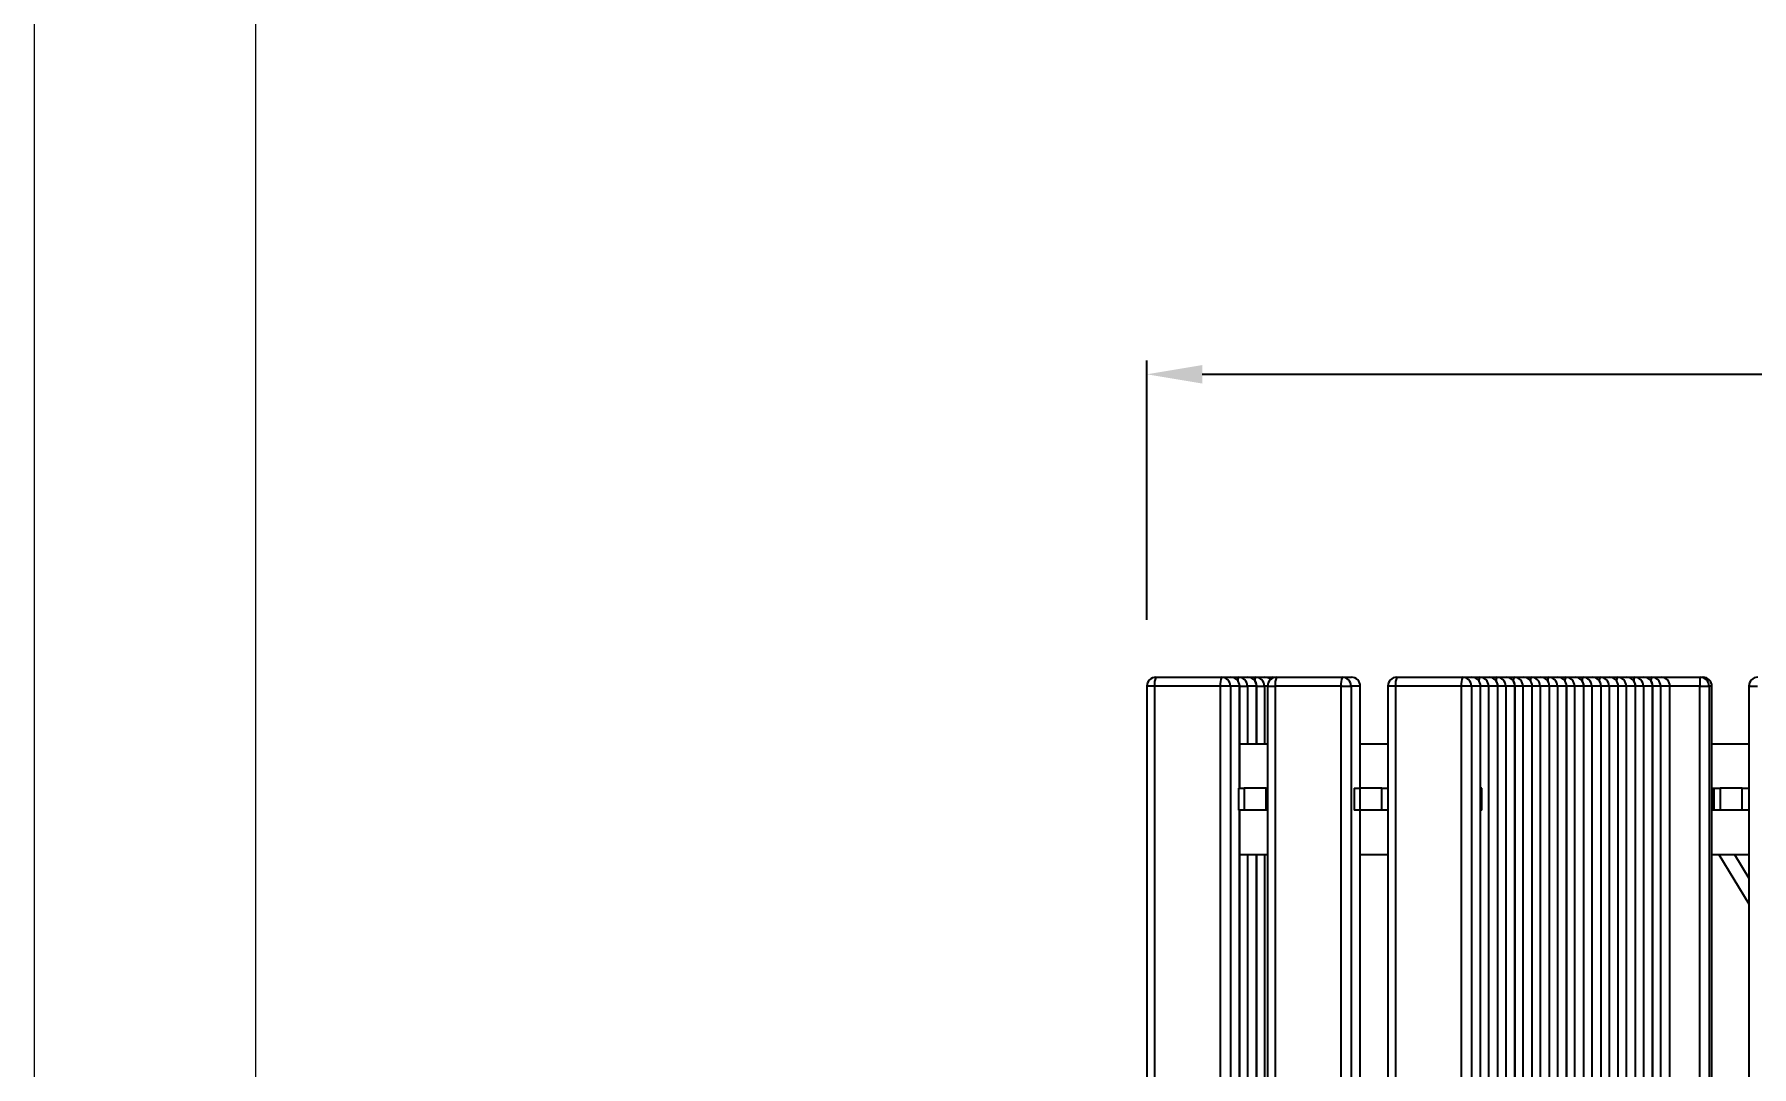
# Model space of a CAD drawing. Header units: millimetres. Extents: x 1508 to 7448, y -3239 to 961.
# Drawn here: x 1508 to 2283, y -1057 to -591 of the extents above; entities that cross this region are included whole.
import ezdxf

# ---------------------------------------------------------------- set-up
doc = ezdxf.new("R2010")
doc.units = ezdxf.units.MM
doc.header["$PDSIZE"] = -1
doc.layers.add('tabelka', color=155, linetype='Continuous')
doc.dimstyles.new('1-1', dxfattribs={"dimtxt": 30, "dimasz": 25, "dimexe": 6.25, "dimexo": 30, "dimgap": 20.625, "dimtad": 1, "dimdec": 1, "dimtxsty": 'Standard', "dimcen": 0, "dimclrd": 2, "dimclre": 2, "dimclrt": 2, "dimadec": 0, "dimazin": 0, "dimtfac": 1, "dimtdec": 1, "dimtmove": 0, "dimatfit": 3, "dimfxl": 0, "dimarcsym": 0})

# ---------------------------------------------------------------- blocks, each defined once
blk = doc.blocks.new('rzut')
for p, q in [((-938.46, 2025.91), (-908.75, 2025.91)), ((-908.75, 2025.91), (-904.59, 2025.91)), ((-904.59, 2025.91), (-901.05, 2025.91)), ((-901.05, 2025.91), (-896.89, 2025.91)), ((-896.89, 2025.91), (-893.35, 2025.91)), ((-893.35, 2025.91), (-889.19, 2025.91)), ((-889.19, 2025.91), (-885.72, 2025.91)), ((-885.72, 2025.91), (-883.99, 2025.91)), ((-883.99, 2025.91), (-854.28, 2025.91)), ((-854.28, 2025.91), (-850.12, 2025.91)), ((-829.66, 2025.91), (-799.95, 2025.91)), ((-799.95, 2025.91), (-795.79, 2025.91)), ((-795.79, 2025.91), (-792.19, 2025.91)), ((-792.19, 2025.91), (-788.02, 2025.91)), ((-788.02, 2025.91), (-784.42, 2025.91)), ((-784.42, 2025.91), (-780.25, 2025.91)), ((-780.25, 2025.91), (-776.65, 2025.91)), ((-776.65, 2025.91), (-772.48, 2025.91)), ((-772.48, 2025.91), (-768.88, 2025.91)), ((-768.88, 2025.91), (-764.72, 2025.91)), ((-764.72, 2025.91), (-761.11, 2025.91)), ((-761.11, 2025.91), (-756.95, 2025.91)), ((-756.95, 2025.91), (-753.34, 2025.91)), ((-753.34, 2025.91), (-749.18, 2025.91)), ((-749.18, 2025.91), (-745.57, 2025.91)), ((-745.57, 2025.91), (-741.41, 2025.91)), ((-741.41, 2025.91), (-737.8, 2025.91)), ((-737.8, 2025.91), (-733.64, 2025.91)), ((-733.64, 2025.91), (-730.03, 2025.91)), ((-730.03, 2025.91), (-725.87, 2025.91)), ((-725.87, 2025.91), (-722.26, 2025.91)), ((-722.26, 2025.91), (-718.1, 2025.91)), ((-718.1, 2025.91), (-714.49, 2025.91)), ((-714.49, 2025.91), (-710.33, 2025.91)), ((-710.33, 2025.91), (-692.67, 2025.91)), ((-692.67, 2025.91), (-691.4, 2025.91)), ((-942.46, 2021.91), (-942.46, 1429.91)), ((-939.02, 2021.91), (-942.46, 2021.91)), ((-909.31, 2021.91), (-939.02, 2021.91)), ((-939.02, 2021.91), (-939.02, 1429.91)), ((-909.31, 1429.91), (-909.31, 2021.91)), ((-904.79, 2021.91), (-909.31, 2021.91)), ((-904.79, 2021.91), (-904.79, 1429.91)), ((-900.63, 2021.91), (-904.79, 2021.91)), ((-900.63, 1975.91), (-900.63, 2021.91)), ((-900.59, 2021.91), (-900.63, 2021.91)), ((-900.59, 1975.91), (-900.59, 2021.91)), ((-900.59, 2021.91), (-897.09, 2021.91)), ((-892.93, 2021.91), (-897.09, 2021.91)), ((-897.09, 2021.91), (-897.09, 1995.91)), ((-892.93, 1995.91), (-892.93, 2021.91)), ((-892.93, 2021.91), (-892.89, 2021.91)), ((-892.89, 1995.91), (-892.89, 2021.91)), ((-892.89, 2021.91), (-889.39, 2021.91)), ((-889.39, 2021.91), (-889.39, 1995.91)), ((-887.99, 2021.91), (-889.39, 2021.91)), ((-887.99, 2021.91), (-887.99, 1429.91)), ((-887.99, 2021.91), (-884.55, 2021.91)), ((-854.84, 2021.91), (-884.55, 2021.91)), ((-884.55, 2021.91), (-884.55, 1429.91)), ((-854.84, 1429.91), (-854.84, 2021.91)), ((-854.84, 2021.91), (-850.32, 2021.91)), ((-850.32, 2021.91), (-850.32, 1429.91)), ((-846.16, 2021.91), (-850.32, 2021.91)), ((-846.16, 1975.91), (-846.16, 2021.91)), ((-846.16, 2021.91), (-846.12, 2021.91)), ((-846.12, 1975.91), (-846.12, 2021.91)), ((-833.66, 2021.91), (-833.66, 1429.91)), ((-830.22, 2021.91), (-833.66, 2021.91)), ((-800.51, 2021.91), (-830.22, 2021.91)), ((-830.22, 2021.91), (-830.22, 1429.91)), ((-800.51, 1429.91), (-800.51, 2021.91)), ((-795.99, 2021.91), (-800.51, 2021.91)), ((-795.99, 2021.91), (-795.99, 1429.91)), ((-791.83, 2021.91), (-795.99, 2021.91)), ((-791.83, 1429.91), (-791.83, 2021.91)), ((-791.79, 2021.91), (-791.83, 2021.91)), ((-791.79, 1429.91), (-791.79, 2021.91)), ((-788.22, 2021.91), (-791.79, 2021.91)), ((-788.22, 2021.91), (-788.22, 1429.91)), ((-784.06, 2021.91), (-788.22, 2021.91)), ((-784.06, 1429.91), (-784.06, 2021.91)), ((-784.02, 2021.91), (-784.06, 2021.91)), ((-784.02, 1429.91), (-784.02, 2021.91)), ((-780.45, 2021.91), (-784.02, 2021.91)), ((-780.45, 2021.91), (-780.45, 1429.91)), ((-776.29, 2021.91), (-780.45, 2021.91)), ((-776.29, 1429.91), (-776.29, 2021.91)), ((-776.25, 2021.91), (-776.29, 2021.91)), ((-776.25, 1429.91), (-776.25, 2021.91)), ((-772.69, 2021.91), (-776.25, 2021.91)), ((-772.69, 2021.91), (-772.69, 1429.91)), ((-768.52, 2021.91), (-772.69, 2021.91)), ((-768.52, 1429.91), (-768.52, 2021.91)), ((-768.48, 2021.91), (-768.52, 2021.91)), ((-768.48, 1429.91), (-768.48, 2021.91)), ((-764.92, 2021.91), (-768.48, 2021.91)), ((-764.92, 2021.91), (-764.92, 1429.91)), ((-760.75, 2021.91), (-764.92, 2021.91)), ((-760.75, 1429.91), (-760.75, 2021.91)), ((-760.72, 2021.91), (-760.75, 2021.91)), ((-760.72, 1429.91), (-760.72, 2021.91)), ((-757.15, 2021.91), (-760.72, 2021.91)), ((-757.15, 2021.91), (-757.15, 1429.91)), ((-752.99, 2021.91), (-757.15, 2021.91)), ((-752.99, 1429.91), (-752.99, 2021.91)), ((-752.95, 2021.91), (-752.99, 2021.91)), ((-752.95, 1429.91), (-752.95, 2021.91)), ((-749.38, 2021.91), (-752.95, 2021.91)), ((-749.38, 2021.91), (-749.38, 1429.91)), ((-745.22, 2021.91), (-749.38, 2021.91)), ((-745.22, 1429.91), (-745.22, 2021.91)), ((-745.18, 2021.91), (-745.22, 2021.91)), ((-745.18, 1429.91), (-745.18, 2021.91)), ((-741.61, 2021.91), (-745.18, 2021.91)), ((-741.61, 2021.91), (-741.61, 1429.91)), ((-737.45, 2021.91), (-741.61, 2021.91)), ((-737.45, 1429.91), (-737.45, 2021.91)), ((-737.41, 2021.91), (-737.45, 2021.91)), ((-737.41, 1429.91), (-737.41, 2021.91)), ((-733.84, 2021.91), (-737.41, 2021.91)), ((-733.84, 2021.91), (-733.84, 1429.91)), ((-729.68, 2021.91), (-733.84, 2021.91)), ((-729.68, 1429.91), (-729.68, 2021.91)), ((-729.64, 2021.91), (-729.68, 2021.91)), ((-729.64, 1429.91), (-729.64, 2021.91)), ((-726.07, 2021.91), (-729.64, 2021.91)), ((-726.07, 2021.91), (-726.07, 1429.91)), ((-721.91, 2021.91), (-726.07, 2021.91)), ((-721.91, 1429.91), (-721.91, 2021.91)), ((-721.87, 2021.91), (-721.91, 2021.91)), ((-721.87, 1429.91), (-721.87, 2021.91)), ((-718.3, 2021.91), (-721.87, 2021.91)), ((-718.3, 2021.91), (-718.3, 1429.91)), ((-714.14, 2021.91), (-718.3, 2021.91)), ((-714.14, 1429.91), (-714.14, 2021.91)), ((-714.1, 2021.91), (-714.14, 2021.91)), ((-714.1, 1429.91), (-714.1, 2021.91)), ((-710.53, 2021.91), (-714.1, 2021.91)), ((-710.53, 2021.91), (-710.53, 1429.91)), ((-706.37, 2021.91), (-710.53, 2021.91)), ((-706.37, 1429.91), (-706.37, 2021.91)), ((-706.33, 2021.91), (-706.37, 2021.91)), ((-706.33, 1429.91), (-706.33, 2021.91)), ((-692.84, 2021.91), (-706.33, 2021.91)), ((-692.84, 1429.91), (-692.84, 2021.91)), ((-692.84, 2021.91), (-688.67, 2021.91)), ((-688.67, 2021.91), (-688.67, 1429.91)), ((-687.41, 2021.91), (-688.67, 2021.91)), ((-687.41, 1429.91), (-687.41, 2021.91)), ((-687.41, 2021.91), (-687.4, 2021.91)), ((-687.4, 1429.91), (-687.4, 2021.91)), ((-670.69, 2021.91), (-670.69, 1429.91)), ((-670.69, 2021.91), (-666.86, 2021.91)), ((-900.59, 1995.91), (-887.99, 1995.91)), ((-846.12, 1995.91), (-833.66, 1995.91)), ((-687.4, 1995.91), (-670.69, 1995.91)), ((-901.07, 1975.91), (-901.07, 1965.91)), ((-901.07, 1975.91), (-898.49, 1975.91)), ((-898.49, 1975.91), (-898.49, 1965.91)), ((-888.59, 1975.91), (-898.49, 1975.91)), ((-888.59, 1965.91), (-888.59, 1975.91)), ((-888.59, 1975.91), (-887.99, 1975.91)), ((-848.94, 1975.91), (-848.94, 1965.91)), ((-848.94, 1975.91), (-846.36, 1975.91)), ((-846.36, 1975.91), (-846.36, 1965.91)), ((-836.46, 1975.91), (-846.36, 1975.91)), ((-836.46, 1965.91), (-836.46, 1975.91)), ((-836.46, 1975.91), (-833.66, 1975.91)), ((-791.31, 1975.91), (-791.79, 1975.91)), ((-791.31, 1965.91), (-791.31, 1975.91)), ((-791.31, 1975.91), (-791.29, 1975.91)), ((-791.29, 1965.91), (-791.29, 1975.91)), ((-687.24, 1975.91), (-687.4, 1975.91)), ((-687.24, 1965.91), (-687.24, 1975.91)), ((-687.24, 1975.91), (-686.53, 1975.91)), ((-686.53, 1975.91), (-686.53, 1965.91)), ((-686.53, 1975.91), (-683.65, 1975.91)), ((-683.65, 1975.91), (-683.65, 1965.91)), ((-673.66, 1975.91), (-683.65, 1975.91)), ((-673.66, 1965.91), (-673.66, 1975.91)), ((-673.66, 1975.91), (-670.69, 1975.91)), ((-898.49, 1965.91), (-901.07, 1965.91)), ((-900.63, 1485.91), (-900.63, 1965.91)), ((-900.59, 1485.91), (-900.59, 1965.91)), ((-888.59, 1965.91), (-898.49, 1965.91)), ((-887.99, 1965.91), (-888.59, 1965.91)), ((-846.36, 1965.91), (-848.94, 1965.91)), ((-836.46, 1965.91), (-846.36, 1965.91)), ((-846.16, 1485.91), (-846.16, 1965.91)), ((-846.12, 1485.91), (-846.12, 1965.91)), ((-833.66, 1965.91), (-836.46, 1965.91)), ((-791.31, 1965.91), (-791.79, 1965.91)), ((-791.29, 1965.91), (-791.31, 1965.91)), ((-687.24, 1965.91), (-687.4, 1965.91)), ((-686.53, 1965.91), (-687.24, 1965.91)), ((-683.65, 1965.91), (-686.53, 1965.91)), ((-673.66, 1965.91), (-683.65, 1965.91)), ((-670.69, 1965.91), (-673.66, 1965.91)), ((-900.59, 1945.91), (-887.99, 1945.91)), ((-897.09, 1945.91), (-897.09, 1505.91)), ((-892.93, 1505.91), (-892.93, 1945.91)), ((-892.89, 1505.91), (-892.89, 1945.91)), ((-889.39, 1945.91), (-889.39, 1505.91)), ((-846.12, 1945.91), (-833.66, 1945.91)), ((-687.4, 1945.91), (-670.69, 1945.91)), ((-684.25, 1945.91), (-670.69, 1923.55)), ((-677.24, 1945.91), (-670.69, 1935.12))]:
    blk.add_line(p, q)
at = {"flags": 128}
blk.add_lwpolyline([(-884.86, 2025.82), (-884.95, 2025.83), (-885.72, 2025.91)], dxfattribs=at)
for centre, radius, start, end in [((-938.46, 2021.91), 4, 90, 180), ((-931.39, 2022.89), 7.69, 156.87284, 187.33011), ((-901.68, 2022.89), 7.69, 156.87284, 187.33011), ((-908.77, 2021.93), 3.98, 359.72297, 89.72026), ((-904.59, 2021.91), 4, 0, 90), ((-904.61, 2021.93), 3.98, 359.72297, 89.72026), ((-899.22, 2024.58), 2.27, 143.88367, 183.6516), ((-901.07, 2021.93), 3.98, 359.72297, 89.72026), ((-896.89, 2021.91), 4, 0, 90), ((-896.91, 2021.93), 3.98, 359.72297, 89.72026), ((-891.52, 2024.58), 2.27, 143.88367, 183.6516), ((-893.37, 2021.93), 3.98, 359.72297, 89.72026), ((-889.19, 2021.91), 4, 49.49075, 90), ((-889.19, 2021.97), 3.94, 48.92983, 89.95789), ((-883.99, 2021.91), 4, 90, 180), ((-885.28, 2025.34), 0.724, 127.9062, 177.52352), ((-876.92, 2022.89), 7.69, 156.87284, 187.33011), ((-847.21, 2022.89), 7.69, 156.87284, 187.33011), ((-854.3, 2021.93), 3.98, 359.72297, 89.72026), ((-850.12, 2021.91), 4, 0, 90), ((-850.14, 2021.93), 3.98, 359.72297, 89.72026), ((-829.66, 2021.91), 4, 90, 180), ((-822.59, 2022.89), 7.69, 156.87284, 187.33011), ((-792.89, 2022.89), 7.69, 156.87284, 187.33011), ((-799.97, 2021.93), 3.98, 359.72297, 89.72026), ((-795.79, 2021.91), 4, 0, 90), ((-795.81, 2021.93), 3.98, 359.72297, 89.72026), ((-789.95, 2024.44), 2.68, 146.63781, 181.84754), ((-792.2, 2021.93), 3.98, 359.72297, 89.72026), ((-788.02, 2021.91), 4, 0, 90), ((-788.04, 2021.93), 3.98, 359.72297, 89.72026), ((-782.18, 2024.44), 2.68, 146.63782, 181.84757), ((-784.44, 2021.93), 3.98, 359.72297, 89.72026), ((-780.25, 2021.91), 4, 0, 90), ((-780.27, 2021.93), 3.98, 359.72297, 89.72026), ((-774.41, 2024.44), 2.68, 146.63781, 181.84755), ((-776.67, 2021.93), 3.98, 359.72297, 89.72026), ((-772.48, 2021.91), 4, 0, 90), ((-772.5, 2021.93), 3.98, 359.72297, 89.72026), ((-766.64, 2024.44), 2.68, 146.63782, 181.84756), ((-768.9, 2021.93), 3.98, 359.72297, 89.72026), ((-764.72, 2021.91), 4, 0, 90), ((-764.73, 2021.93), 3.98, 359.72297, 89.72026), ((-758.87, 2024.44), 2.68, 146.63782, 181.84757), ((-761.13, 2021.93), 3.98, 359.72297, 89.72026), ((-756.95, 2021.91), 4, 0, 90), ((-756.97, 2021.93), 3.98, 359.72297, 89.72026), ((-751.1, 2024.44), 2.68, 146.63781, 181.84755), ((-753.36, 2021.93), 3.98, 359.72297, 89.72026), ((-749.18, 2021.91), 4, 0, 90), ((-749.2, 2021.93), 3.98, 359.72297, 89.72026), ((-743.34, 2024.44), 2.68, 146.63781, 181.84755), ((-745.59, 2021.93), 3.98, 359.72297, 89.72026), ((-741.41, 2021.91), 4, 0, 90), ((-741.43, 2021.93), 3.98, 359.72297, 89.72026), ((-735.57, 2024.44), 2.68, 146.63781, 181.84754), ((-737.82, 2021.93), 3.98, 359.72297, 89.72026), ((-733.64, 2021.91), 4, 0, 90), ((-733.66, 2021.93), 3.98, 359.72297, 89.72026), ((-727.8, 2024.44), 2.68, 146.6378, 181.84752), ((-730.05, 2021.93), 3.98, 359.72297, 89.72026), ((-725.87, 2021.91), 4, 0, 90), ((-725.89, 2021.93), 3.98, 359.72297, 89.72026), ((-720.03, 2024.44), 2.68, 146.63782, 181.84757), ((-722.28, 2021.93), 3.98, 359.72297, 89.72026), ((-718.1, 2021.91), 4, 0, 90), ((-718.12, 2021.93), 3.98, 359.72297, 89.72026), ((-712.26, 2024.44), 2.68, 146.63781, 181.84754), ((-714.51, 2021.93), 3.98, 359.72297, 89.72026), ((-710.33, 2021.91), 4, 0, 90), ((-710.35, 2021.93), 3.98, 359.72297, 89.72026), ((-669.03, 2022.91), 23.83, 172.76308, 182.40088), ((-692.67, 2021.91), 4, 359.97445, 89.97442), ((-691.4, 2021.91), 4, 0, 90), ((-691.41, 2021.91), 4, 359.97445, 89.97442), ((-666.69, 2021.91), 4, 90, 180)]:
    blk.add_arc(centre, radius, start, end)
blk = doc.blocks.new('*D14')
at = {"color": 2, "lineweight": -2, "transparency": 16777216}
for p, q in [((2010.2, -855.56), (2010.2, -738.51)), ((2711.87, -855.56), (2711.87, -738.51)), ((2035.2, -744.76), (2686.87, -744.76))]:
    blk.add_line(p, q, dxfattribs=at)
at = {"color": 2, "transparency": 16777216}
for points in [[(2035.2, -740.59), (2035.2, -748.92), (2010.2, -744.76)], [(2686.87, -740.59), (2686.87, -748.92), (2711.87, -744.76)]]:
    blk.add_solid(points, dxfattribs=at)
at = {"layer": 'Defpoints', "color": 0, "transparency": 16777216}
for p in [(2711.87, -744.76), (2010.2, -885.56), (2711.87, -885.56)]:
    blk.add_point(p, dxfattribs=at)
at = {"color": 2, "transparency": 16777216, "insert": (2361.04, -709.13), "char_height": 30, "attachment_point": 5}
blk.add_mtext('702', dxfattribs=at)

msp = doc.modelspace()

# ---------------------------------------------------------------- linework, layer by layer
at = {"layer": 'tabelka', "lineweight": 5}
for points in [[(1507.89, 960.67), (7447.89, 960.67), (7447.89, -3239.33), (1507.89, -3239.33)], [(1607.89, 860.67), (7347.89, 860.67), (7347.89, -3139.33), (1607.89, -3139.33)]]:
    msp.add_lwpolyline(points, close=True, dxfattribs=at)

# ---------------------------------------------------------------- block references
msp.add_blockref('rzut', (2952.67, -2907.48))

# ---------------------------------------------------------------- dimensions: what is measured, and where the dimension line sits
dim = msp.add_linear_dim(base=(2711.87, -744.76), p1=(2010.2, -885.56), p2=(2711.87, -885.56), text='702', dimstyle='1-1')
dim.commit()
dim.dimension.update_dxf_attribs({"geometry": '*D14', "text_midpoint": (2361.04, -709.13)})

doc.saveas('drawing.dxf')
